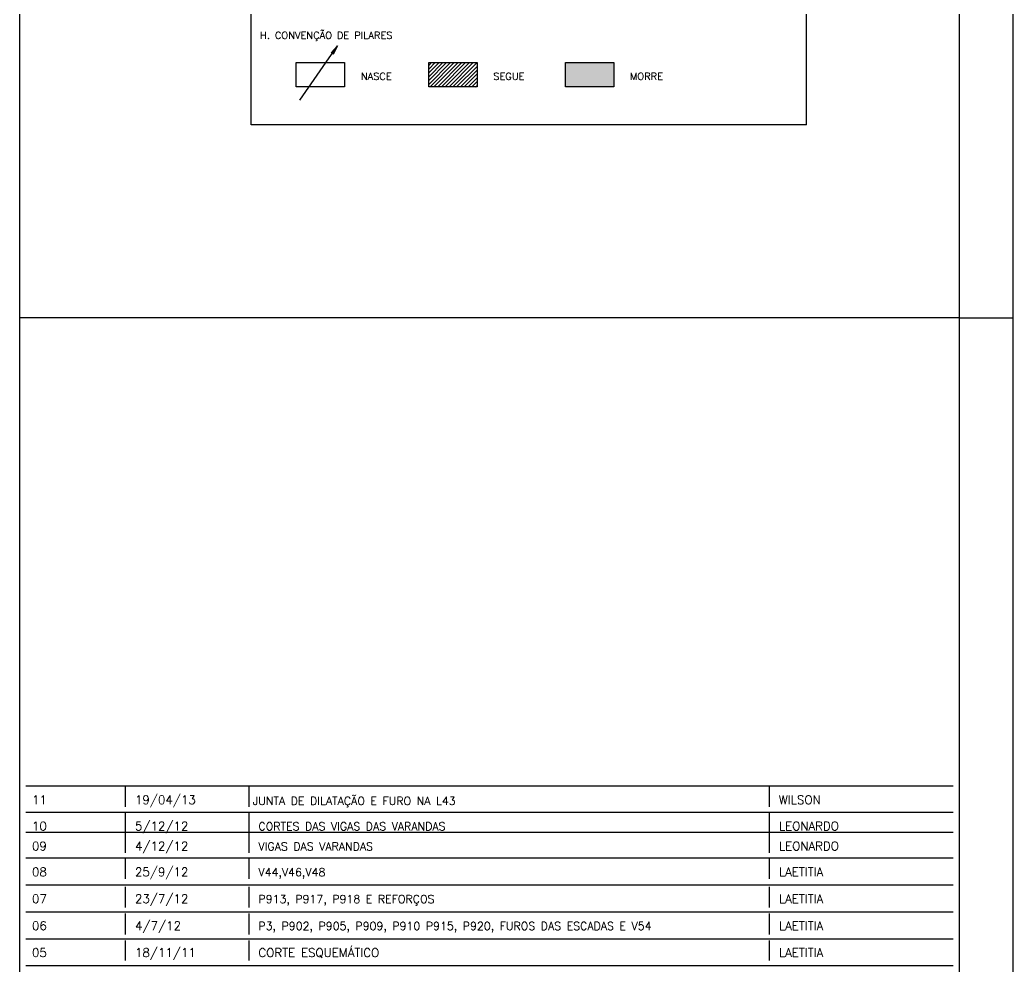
# Model space of a CAD drawing. Extents: x 3196 to 9141, y -1880 to 2325.
# Drawn here: x 8216 to 9141, y -999 to -118 of the extents above; entities that cross this region are included whole.
import ezdxf

# ---------------------------------------------------------------- set-up
doc = ezdxf.new("R2010")
doc.units = 0
doc.header["$MEASUREMENT"] = 0
for name, color, linetype in [('1', 1, 'CONTINUOUS'), ('10', 10, 'CONTINUOUS'), ('2', 2, 'CONTINUOUS'), ('3', 3, 'CONTINUOUS'), ('7', 7, 'CONTINUOUS'), ('8', 8, 'CONTINUOUS')]:
    doc.layers.add(name, color=color, linetype=linetype)
doc.styles.get("Standard").update_dxf_attribs({"font": 'ROMANS.SHX'})

msp = doc.modelspace()

# ---------------------------------------------------------------- linework, layer by layer
at = {"layer": '1', "linetype": 'Continuous'}
for p, q in [((9140.999868, -1880.446935), (9140.999868, 2324.552615)), ((9090.999868, -395.446335), (9140.999868, -395.446335))]:
    msp.add_line(p, q, dxfattribs=at)
at = {"layer": '10', "linetype": 'Continuous'}
for p, q in [((9085.255018, -831.465951), (8221.471018, -831.465951)), ((8314.502118, -850.566051), (8314.502118, -831.927201)), ((8429.423468, -850.566051), (8429.423468, -831.927201)), ((8914.088618, -850.566051), (8914.088618, -831.927201)), ((9085.255018, -855.852385), (8221.471018, -855.852385)), ((8314.502118, -874.952485), (8314.502118, -856.313635)), ((8429.423468, -874.952485), (8429.423468, -856.313635)), ((8914.088618, -874.952485), (8914.088618, -856.313635)), ((9085.255018, -874.491235), (8221.471018, -874.491235)), ((8314.502118, -893.591335), (8314.502118, -874.952485)), ((8429.423468, -893.591335), (8429.423468, -874.952485)), ((8914.088618, -893.591335), (8914.088618, -874.952485)), ((9085.255018, -898.581535), (8221.471018, -898.581535)), ((8314.502118, -917.681635), (8314.502118, -899.042785)), ((8429.423468, -917.681635), (8429.423468, -899.042785)), ((8914.088618, -917.681635), (8914.088618, -899.042785)), ((9085.255018, -923.677185), (8221.471018, -923.677185)), ((8314.502118, -943.641785), (8314.502118, -925.002935)), ((8314.502118, -944.368485), (8314.502118, -925.729635)), ((8429.423468, -943.641785), (8429.423468, -925.002935)), ((8429.423468, -944.368485), (8429.423468, -925.729635)), ((8914.088618, -943.641785), (8914.088618, -925.002935)), ((8914.088618, -944.368485), (8914.088618, -925.729635)), ((9085.255018, -948.631985), (8221.471018, -948.631985)), ((8314.502118, -968.596585), (8314.502118, -949.957735)), ((8314.502118, -969.456285), (8314.502118, -950.817385)), ((8429.423468, -968.596585), (8429.423468, -949.957735)), ((8429.423468, -969.456285), (8429.423468, -950.817385)), ((8914.088618, -968.596585), (8914.088618, -949.957735)), ((8914.088618, -969.456285), (8914.088618, -950.817385)), ((9085.255018, -973.727635), (8221.471018, -973.727635)), ((8314.502118, -993.692235), (8314.502118, -975.053385)), ((8429.423468, -993.692235), (8429.423468, -975.053385)), ((8914.088618, -993.692235), (8914.088618, -975.053385)), ((9085.255018, -998.823285), (8221.471018, -998.823285))]:
    msp.add_line(p, q, dxfattribs=at)
for points in [[(8724.046918, -180.127285), (8769.046918, -180.127285), (8769.046918, -157.627285)], [(8769.046918, -157.627285), (8724.046918, -157.627285), (8724.046918, -157.627285)], [(8724.046918, -180.127285), (8769.046918, -157.627285), (8724.046918, -157.627285)], [(8769.046918, -180.127285), (8769.046918, -157.627285), (8769.046918, -157.627285)]]:
    msp.add_solid(points, dxfattribs=at)
at = {"layer": '2', "linetype": 'Continuous'}
for p, q in [((8431.268918, -215.448935), (8431.268918, 1076.745215)), ((8948.603668, -215.448935), (8948.603668, 1076.746565)), ((8596.725418, -177.890935), (8616.989018, -157.627285)), ((8596.725418, -174.355385), (8613.453518, -157.627285)), ((8596.725418, -170.819835), (8609.917968, -157.627285)), ((8596.725418, -167.284335), (8606.382418, -157.627285)), ((8596.725418, -163.748785), (8602.846918, -157.627285)), ((8596.725418, -160.213235), (8599.311368, -157.627285)), ((8598.024568, -180.127285), (8620.524568, -157.627285)), ((8601.560118, -180.127285), (8624.060118, -157.627285)), ((8605.095618, -180.127285), (8627.595618, -157.627285)), ((8608.631168, -180.127285), (8631.131168, -157.627285)), ((8612.166718, -180.127285), (8634.666718, -157.627285)), ((8615.702218, -180.127285), (8638.202218, -157.627285)), ((8619.237768, -180.127285), (8641.725418, -157.627285)), ((8622.773318, -180.127285), (8641.725418, -161.175185)), ((8626.308818, -180.127285), (8641.725418, -164.710735)), ((8629.844368, -180.127285), (8641.725418, -168.246235)), ((8633.379918, -180.127285), (8641.725418, -171.781785)), ((8636.915418, -180.127285), (8641.725418, -175.317335)), ((8640.450968, -180.127285), (8641.725418, -178.852835)), ((8948.603668, -215.448935), (8431.268918, -215.448935))]:
    msp.add_line(p, q, dxfattribs=at)
msp.add_lwpolyline([(8476.616868, -192.778785), (8511.915268, -141.883435), (8507.795318, -149.885085), (8511.915268, -141.883435), (8505.864768, -148.546135)], dxfattribs=at)
at = {"layer": '3', "linetype": 'Continuous'}
for points in [[(8473.428218, -157.627285), (8518.428218, -157.627285), (8518.428218, -180.127285), (8473.428218, -180.127285), (8473.428218, -157.627285)], [(8724.046918, -157.627285), (8769.046918, -157.627285), (8769.046918, -180.127285), (8724.046918, -180.127285), (8724.046918, -157.627285)]]:
    msp.add_lwpolyline(points, dxfattribs=at)
at = {"layer": '7', "linetype": 'Continuous'}
for p, q in [((8215.999868, -1830.446935), (8215.999868, 2274.552615)), ((9090.999868, -1830.446935), (9090.999868, 2274.552615)), ((9090.999868, -395.446335), (8215.999868, -395.446335))]:
    msp.add_line(p, q, dxfattribs=at)
at = {"layer": '8', "linetype": 'Continuous'}
msp.add_lwpolyline([(8596.725418, -157.627285), (8641.725418, -157.627285), (8641.725418, -180.127285), (8596.725418, -180.127285), (8596.725418, -157.627285)], dxfattribs=at)

# ---------------------------------------------------------------- texts
at = {"layer": '10', "linetype": 'Continuous'}
for s, height, p in [('11', 8.05, (8227.318418, -848.184501)), ('19/04/13', 8.05, (8323.251668, -848.184501)), ('JUNTA DE DILATAÇÃO E FURO NA L43', 7.5, (8432.866148, -848.931242)), ('WILSON', 8.05, (8922.838168, -848.184501)), ('10', 8.05, (8227.318418, -872.570935)), ('5/12/12', 8.05, (8323.251668, -872.570935)), ('CORTES DAS VIGAS DAS VARANDAS', 7.5, (8438.173018, -872.570935)), ('LEONARDO', 8.05, (8922.838168, -872.570935)), ('09', 8.05, (8227.318418, -891.209785)), ('4/12/12', 8.05, (8323.251668, -891.209785)), ('VIGAS DAS VARANDAS', 7.5, (8438.173018, -891.209785)), ('LEONARDO', 8.05, (8922.838168, -891.209785)), ('25/9/12', 8.05, (8323.251668, -915.300085)), ('08', 8.05, (8227.318418, -915.300085)), ('V44,V46,V48', 7.5, (8438.173018, -915.300085)), ('LAETITIA', 8.05, (8922.838168, -915.300085)), ('07', 8.05, (8227.318418, -940.254885)), ('23/7/12', 8.05, (8323.251668, -940.254885)), ('P913, P917, P918 E REFORÇOS', 7.5, (8438.173018, -940.254885)), ('LAETITIA', 8.05, (8922.838168, -940.254885)), ('06', 8.05, (8227.318418, -965.350535)), ('4/7/12', 8.05, (8323.251668, -965.350535)), ('P3, P902, P905, P909, P910 P915, P920, FUROS DAS ESCADAS E V54', 7.5, (8438.173018, -965.350535)), ('LAETITIA', 8.05, (8922.838168, -965.350535)), ('CORTE ESQUEMÁTICO', 8.05, (8438.173018, -990.446185)), ('05', 8.05, (8227.318418, -990.446185)), ('18/11/11', 8.05, (8323.251668, -990.446185)), ('LAETITIA', 8.05, (8922.838168, -990.446185))]:
    msp.add_text(s, height=height, dxfattribs=at).set_placement(p)
at = {"layer": '2', "linetype": 'Continuous'}
for s, p in [('H. CONVENÇÃO DE PILARES', (8439.716768, -135.589085)), ('NASCE', (8533.578268, -173.810535)), ('SEGUE', (8656.875468, -173.810535)), ('MORRE', (8784.197018, -173.810535))]:
    msp.add_text(s, height=6.705, dxfattribs=at).set_placement(p)

doc.saveas('drawing.dxf')
